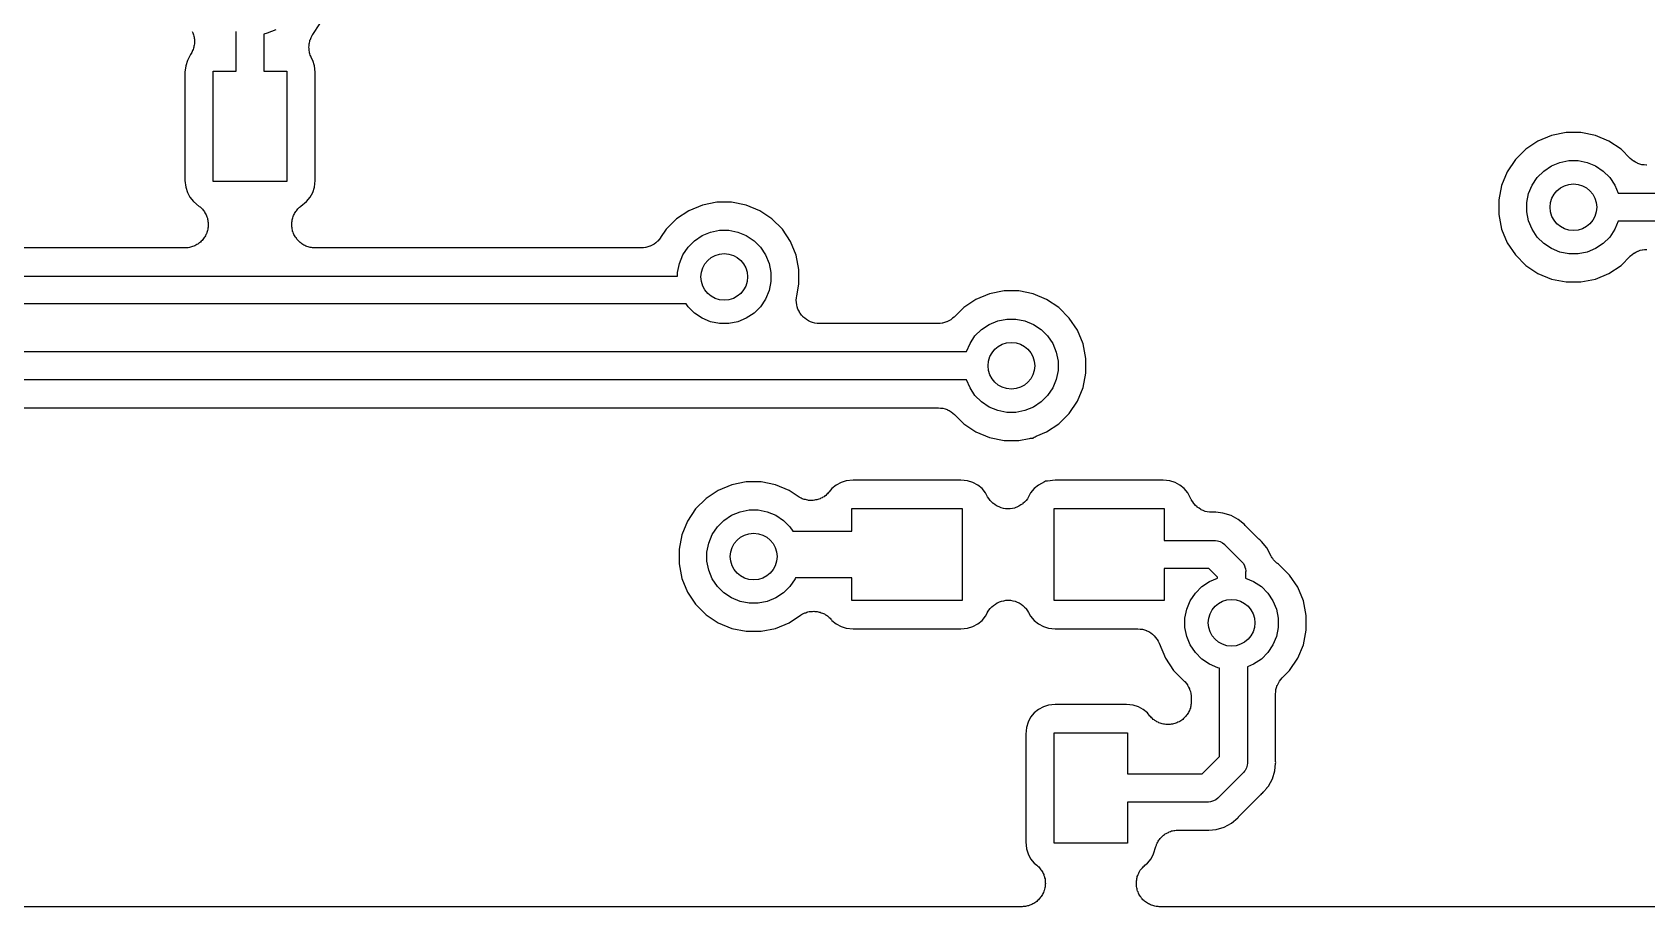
# Model space of a CAD drawing. Extents: x 98.9 to 141.5, y -118.8 to -76.2.
# Drawn here: x 111.22 to 120, y -118.8 to -114.05 of the extents above; entities that cross this region are included whole.
import ezdxf

# ---------------------------------------------------------------- set-up
doc = ezdxf.new("R2010")
doc.units = 0
doc.layers.add('BLACK', color=7, linetype='CONTINUOUS')

msp = doc.modelspace()

# ---------------------------------------------------------------- linework, layer by layer
at = {"layer": 'BLACK', "linetype": 'CONTINUOUS'}
for p, q in [((112.747, -114.06), (112.785, -114.003)), ((112.091, -114.045), (112.094, -114.051)), ((112.094, -114.051), (112.096, -114.057)), ((112.096, -114.057), (112.098, -114.062)), ((112.098, -114.062), (112.099, -114.069)), ((112.099, -114.069), (112.101, -114.075)), ((112.101, -114.075), (112.102, -114.081)), ((112.102, -114.081), (112.103, -114.086)), ((112.103, -114.086), (112.103, -114.093)), ((112.329, -114.26), (112.329, -114.045)), ((112.499, -114.054), (112.481, -114.058)), ((112.481, -114.058), (112.481, -114.26)), ((112.545, -114.035), (112.499, -114.054)), ((112.731, -114.092), (112.734, -114.087)), ((112.734, -114.087), (112.735, -114.082)), ((112.735, -114.082), (112.738, -114.076)), ((112.738, -114.076), (112.741, -114.069)), ((112.741, -114.069), (112.744, -114.065)), ((112.744, -114.065), (112.747, -114.06)), ((112.079, -114.172), (112.064, -114.201)), ((112.081, -114.17), (112.079, -114.172)), ((112.084, -114.164), (112.081, -114.17)), ((112.088, -114.158), (112.084, -114.164)), ((112.09, -114.153), (112.088, -114.158)), ((112.093, -114.148), (112.09, -114.153)), ((112.095, -114.142), (112.093, -114.148)), ((112.098, -114.135), (112.095, -114.142)), ((112.099, -114.13), (112.098, -114.135)), ((112.1, -114.124), (112.099, -114.13)), ((112.101, -114.118), (112.1, -114.124)), ((112.103, -114.111), (112.101, -114.118)), ((112.103, -114.093), (112.103, -114.1)), ((112.103, -114.1), (112.103, -114.105)), ((112.103, -114.105), (112.103, -114.111)), ((112.725, -114.13), (112.726, -114.123)), ((112.726, -114.136), (112.725, -114.13)), ((112.726, -114.116), (112.727, -114.111)), ((112.726, -114.123), (112.726, -114.116)), ((112.726, -114.141), (112.726, -114.136)), ((112.727, -114.148), (112.726, -114.141)), ((112.727, -114.111), (112.728, -114.105)), ((112.728, -114.155), (112.727, -114.148)), ((112.728, -114.105), (112.73, -114.099)), ((112.729, -114.16), (112.728, -114.155)), ((112.73, -114.166), (112.729, -114.16)), ((112.73, -114.099), (112.731, -114.092)), ((112.733, -114.172), (112.73, -114.166)), ((112.735, -114.178), (112.733, -114.172)), ((112.738, -114.183), (112.735, -114.178)), ((112.055, -114.23), (112.051, -114.266)), ((112.051, -114.266), (112.051, -114.854)), ((112.064, -114.201), (112.055, -114.23)), ((112.205, -114.86), (112.205, -114.26)), ((112.205, -114.26), (112.329, -114.26)), ((112.481, -114.26), (112.605, -114.26)), ((112.605, -114.26), (112.605, -114.86)), ((112.74, -114.189), (112.738, -114.183)), ((112.74, -114.19), (112.74, -114.189)), ((112.746, -114.201), (112.74, -114.19)), ((112.755, -114.23), (112.746, -114.201)), ((112.759, -114.266), (112.755, -114.23)), ((112.759, -114.854), (112.759, -114.266)), ((119.486, -114.609), (119.412, -114.64)), ((119.565, -114.594), (119.486, -114.609)), ((119.645, -114.594), (119.565, -114.594)), ((119.724, -114.609), (119.645, -114.594)), ((119.798, -114.64), (119.724, -114.609)), ((119.346, -114.684), (119.289, -114.741)), ((119.412, -114.64), (119.346, -114.684)), ((119.864, -114.684), (119.798, -114.64)), ((119.914, -114.734), (119.864, -114.684)), ((119.289, -114.741), (119.245, -114.807)), ((119.443, -114.803), (119.485, -114.775)), ((119.485, -114.775), (119.531, -114.756)), ((119.531, -114.756), (119.58, -114.746)), ((119.58, -114.746), (119.63, -114.746)), ((119.63, -114.746), (119.679, -114.756)), ((119.679, -114.756), (119.725, -114.775)), ((119.725, -114.775), (119.767, -114.803)), ((119.923, -114.742), (119.914, -114.734)), ((119.932, -114.749), (119.923, -114.742)), ((119.933, -114.75), (119.932, -114.749)), ((119.943, -114.755), (119.933, -114.75)), ((119.933, -114.75), (119.933, -114.75)), ((119.954, -114.761), (119.943, -114.755)), ((119.955, -114.762), (119.954, -114.761)), ((119.954, -114.761), (119.954, -114.761)), ((119.966, -114.765), (119.955, -114.762)), ((119.977, -114.769), (119.966, -114.765)), ((119.978, -114.769), (119.977, -114.769)), ((119.979, -114.769), (119.978, -114.769)), ((119.99, -114.77), (119.979, -114.769)), ((120.002, -114.771), (119.99, -114.77)), ((120.003, -114.771), (120.002, -114.771)), ((120.004, -114.771), (120.003, -114.771)), ((120.003, -114.771), (120.003, -114.771)), ((120.003, -114.771), (120.003, -114.771)), ((112.051, -114.854), (112.055, -114.89)), ((112.605, -114.86), (112.205, -114.86)), ((112.755, -114.89), (112.759, -114.854)), ((119.214, -114.881), (119.199, -114.96)), ((119.245, -114.807), (119.214, -114.881)), ((119.361, -114.926), (119.38, -114.88)), ((119.38, -114.88), (119.408, -114.838)), ((119.408, -114.838), (119.443, -114.803)), ((119.767, -114.803), (119.802, -114.838)), ((119.802, -114.838), (119.83, -114.88)), ((119.83, -114.88), (119.848, -114.924)), ((112.055, -114.89), (112.064, -114.919)), ((112.064, -114.919), (112.078, -114.945)), ((112.078, -114.945), (112.097, -114.968)), ((112.097, -114.968), (112.129, -114.995)), ((112.682, -114.994), (112.713, -114.968)), ((112.713, -114.968), (112.732, -114.945)), ((112.732, -114.945), (112.746, -114.919)), ((112.746, -114.919), (112.755, -114.89)), ((119.199, -114.96), (119.199, -115.04)), ((119.351, -114.975), (119.361, -114.926)), ((119.848, -114.924), (121.063, -114.924)), ((112.129, -114.995), (112.133, -114.997)), ((112.133, -114.997), (112.137, -115.002)), ((112.137, -115.002), (112.142, -115.006)), ((112.142, -115.006), (112.146, -115.01)), ((112.146, -115.01), (112.15, -115.015)), ((112.15, -115.015), (112.153, -115.02)), ((112.153, -115.02), (112.157, -115.025)), ((112.157, -115.025), (112.16, -115.03)), ((112.16, -115.03), (112.163, -115.036)), ((112.163, -115.036), (112.166, -115.041)), ((112.166, -115.041), (112.169, -115.047)), ((112.169, -115.047), (112.17, -115.053)), ((112.17, -115.053), (112.173, -115.059)), ((112.637, -115.063), (112.638, -115.057)), ((112.638, -115.057), (112.64, -115.051)), ((112.64, -115.051), (112.642, -115.045)), ((112.642, -115.045), (112.645, -115.04)), ((112.645, -115.04), (112.647, -115.034)), ((112.647, -115.034), (112.651, -115.029)), ((112.651, -115.029), (112.654, -115.023)), ((112.654, -115.023), (112.658, -115.019)), ((112.658, -115.019), (112.661, -115.014)), ((112.661, -115.014), (112.666, -115.009)), ((112.666, -115.009), (112.67, -115.004)), ((112.67, -115.004), (112.674, -115)), ((112.674, -115), (112.679, -114.996)), ((112.679, -114.996), (112.682, -114.994)), ((114.792, -115.019), (114.726, -115.063)), ((114.866, -114.988), (114.792, -115.019)), ((114.945, -114.973), (114.866, -114.988)), ((115.025, -114.973), (114.945, -114.973)), ((115.104, -114.988), (115.025, -114.973)), ((115.178, -115.019), (115.104, -114.988)), ((115.244, -115.063), (115.178, -115.019)), ((119.199, -115.04), (119.214, -115.119)), ((119.351, -115.025), (119.351, -114.975)), ((119.361, -115.074), (119.351, -115.025)), ((112.168, -115.144), (112.165, -115.149)), ((112.17, -115.138), (112.168, -115.144)), ((112.172, -115.132), (112.17, -115.138)), ((112.173, -115.126), (112.172, -115.132)), ((112.173, -115.059), (112.174, -115.065)), ((112.175, -115.12), (112.173, -115.126)), ((112.174, -115.065), (112.176, -115.071)), ((112.176, -115.114), (112.175, -115.12)), ((112.176, -115.071), (112.176, -115.077)), ((112.176, -115.077), (112.177, -115.083)), ((112.177, -115.108), (112.176, -115.114)), ((112.177, -115.083), (112.177, -115.089)), ((112.177, -115.089), (112.178, -115.095)), ((112.178, -115.095), (112.177, -115.102)), ((112.177, -115.102), (112.177, -115.108)), ((112.632, -115.094), (112.633, -115.087)), ((112.633, -115.1), (112.632, -115.094)), ((112.633, -115.081), (112.634, -115.075)), ((112.633, -115.087), (112.633, -115.081)), ((112.633, -115.106), (112.633, -115.1)), ((112.634, -115.112), (112.633, -115.106)), ((112.634, -115.075), (112.635, -115.069)), ((112.634, -115.118), (112.634, -115.112)), ((112.636, -115.124), (112.634, -115.118)), ((112.635, -115.069), (112.637, -115.063)), ((112.637, -115.131), (112.636, -115.124)), ((112.64, -115.136), (112.637, -115.131)), ((112.641, -115.142), (112.64, -115.136)), ((112.644, -115.148), (112.641, -115.142)), ((114.669, -115.12), (114.639, -115.165)), ((114.726, -115.063), (114.669, -115.12)), ((114.865, -115.154), (114.911, -115.135)), ((114.911, -115.135), (114.96, -115.125)), ((114.96, -115.125), (115.01, -115.125)), ((115.01, -115.125), (115.059, -115.135)), ((115.059, -115.135), (115.105, -115.154)), ((115.301, -115.12), (115.244, -115.063)), ((115.345, -115.187), (115.301, -115.12)), ((119.214, -115.119), (119.245, -115.193)), ((119.38, -115.12), (119.361, -115.074)), ((119.408, -115.162), (119.38, -115.12)), ((119.83, -115.12), (119.802, -115.162)), ((119.848, -115.076), (119.83, -115.12)), ((121.091, -115.076), (119.848, -115.076)), ((112.051, -115.221), (107.182, -115.221)), ((112.057, -115.221), (112.051, -115.221)), ((112.063, -115.221), (112.057, -115.221)), ((112.069, -115.22), (112.063, -115.221)), ((112.075, -115.219), (112.069, -115.22)), ((112.081, -115.217), (112.075, -115.219)), ((112.087, -115.216), (112.081, -115.217)), ((112.093, -115.214), (112.087, -115.216)), ((112.099, -115.212), (112.093, -115.214)), ((112.105, -115.209), (112.099, -115.212)), ((112.11, -115.207), (112.105, -115.209)), ((112.116, -115.203), (112.11, -115.207)), ((112.121, -115.2), (112.116, -115.203)), ((112.126, -115.196), (112.121, -115.2)), ((112.131, -115.193), (112.126, -115.196)), ((112.135, -115.189), (112.131, -115.193)), ((112.14, -115.185), (112.135, -115.189)), ((112.144, -115.18), (112.14, -115.185)), ((112.149, -115.176), (112.144, -115.18)), ((112.152, -115.17), (112.149, -115.176)), ((112.156, -115.165), (112.152, -115.17)), ((112.159, -115.16), (112.156, -115.165)), ((112.162, -115.155), (112.159, -115.16)), ((112.165, -115.149), (112.162, -115.155)), ((112.647, -115.153), (112.644, -115.148)), ((112.65, -115.159), (112.647, -115.153)), ((112.653, -115.164), (112.65, -115.159)), ((112.657, -115.169), (112.653, -115.164)), ((112.66, -115.174), (112.657, -115.169)), ((112.665, -115.179), (112.66, -115.174)), ((112.668, -115.183), (112.665, -115.179)), ((112.673, -115.187), (112.668, -115.183)), ((112.678, -115.192), (112.673, -115.187)), ((112.683, -115.195), (112.678, -115.192)), ((112.687, -115.199), (112.683, -115.195)), ((112.693, -115.202), (112.687, -115.199)), ((112.698, -115.206), (112.693, -115.202)), ((112.704, -115.208), (112.698, -115.206)), ((112.709, -115.211), (112.704, -115.208)), ((112.715, -115.213), (112.709, -115.211)), ((112.721, -115.216), (112.715, -115.213)), ((112.727, -115.217), (112.721, -115.216)), ((112.733, -115.219), (112.727, -115.217)), ((112.739, -115.219), (112.733, -115.219)), ((112.745, -115.221), (112.739, -115.219)), ((112.751, -115.221), (112.745, -115.221)), ((112.757, -115.221), (112.751, -115.221)), ((112.759, -115.221), (112.757, -115.221)), ((114.534, -115.221), (112.759, -115.221)), ((114.545, -115.22), (114.534, -115.221)), ((114.557, -115.219), (114.545, -115.22)), ((114.558, -115.219), (114.557, -115.219)), ((114.57, -115.216), (114.558, -115.219)), ((114.558, -115.219), (114.558, -115.219)), ((114.581, -115.212), (114.57, -115.216)), ((114.582, -115.212), (114.581, -115.212)), ((114.593, -115.206), (114.582, -115.212)), ((114.582, -115.212), (114.582, -115.212)), ((114.603, -115.201), (114.593, -115.206)), ((114.604, -115.2), (114.603, -115.2)), ((114.603, -115.2), (114.603, -115.201)), ((114.613, -115.193), (114.604, -115.2)), ((114.622, -115.185), (114.613, -115.193)), ((114.623, -115.185), (114.622, -115.185)), ((114.631, -115.175), (114.623, -115.185)), ((114.623, -115.185), (114.623, -115.185)), ((114.638, -115.166), (114.631, -115.175)), ((114.639, -115.165), (114.638, -115.166)), ((114.639, -115.165), (114.639, -115.165)), ((114.639, -115.165), (114.639, -115.165)), ((114.639, -115.165), (114.639, -115.165)), ((114.76, -115.259), (114.788, -115.217)), ((114.788, -115.217), (114.823, -115.182)), ((114.823, -115.182), (114.865, -115.154)), ((115.105, -115.154), (115.147, -115.182)), ((115.147, -115.182), (115.182, -115.217)), ((115.182, -115.217), (115.21, -115.259)), ((115.376, -115.261), (115.345, -115.187)), ((119.245, -115.193), (119.289, -115.259)), ((119.443, -115.197), (119.408, -115.162)), ((119.485, -115.225), (119.443, -115.197)), ((119.531, -115.244), (119.485, -115.225)), ((119.725, -115.225), (119.679, -115.244)), ((119.767, -115.197), (119.725, -115.225)), ((119.802, -115.162), (119.767, -115.197)), ((119.968, -115.234), (119.979, -115.231)), ((119.979, -115.231), (119.98, -115.231)), ((119.98, -115.231), (119.992, -115.23)), ((119.98, -115.231), (119.98, -115.231)), ((119.992, -115.23), (120.004, -115.229)), ((114.731, -115.354), (114.741, -115.305)), ((114.741, -115.305), (114.76, -115.259)), ((115.21, -115.259), (115.229, -115.305)), ((115.229, -115.305), (115.239, -115.354)), ((115.391, -115.339), (115.376, -115.261)), ((119.289, -115.259), (119.346, -115.316)), ((119.346, -115.316), (119.412, -115.36)), ((119.58, -115.254), (119.531, -115.244)), ((119.63, -115.254), (119.58, -115.254)), ((119.679, -115.244), (119.63, -115.254)), ((119.798, -115.36), (119.864, -115.316)), ((119.864, -115.316), (119.914, -115.266)), ((119.914, -115.266), (119.914, -115.265)), ((119.914, -115.265), (119.914, -115.265)), ((119.914, -115.265), (119.915, -115.265)), ((119.914, -115.266), (119.914, -115.266)), ((119.915, -115.265), (119.924, -115.257)), ((119.924, -115.257), (119.933, -115.25)), ((119.933, -115.25), (119.934, -115.25)), ((119.934, -115.25), (119.935, -115.249)), ((119.935, -115.249), (119.945, -115.244)), ((119.945, -115.244), (119.955, -115.238)), ((119.955, -115.238), (119.956, -115.238)), ((119.956, -115.238), (119.957, -115.238)), ((119.957, -115.238), (119.968, -115.234)), ((107.067, -115.374), (114.731, -115.374)), ((114.731, -115.374), (114.731, -115.354)), ((115.239, -115.404), (115.229, -115.453)), ((115.239, -115.354), (115.239, -115.404)), ((115.391, -115.419), (115.391, -115.339)), ((119.412, -115.36), (119.486, -115.391)), ((119.486, -115.391), (119.565, -115.406)), ((119.565, -115.406), (119.645, -115.406)), ((119.645, -115.406), (119.724, -115.391)), ((119.724, -115.391), (119.798, -115.36)), ((115.229, -115.453), (115.21, -115.499)), ((115.377, -115.505), (115.378, -115.493)), ((115.378, -115.493), (115.379, -115.481)), ((115.379, -115.481), (115.391, -115.419)), ((116.428, -115.471), (116.354, -115.502)), ((116.507, -115.455), (116.428, -115.471)), ((116.587, -115.455), (116.507, -115.455)), ((116.665, -115.471), (116.587, -115.455)), ((116.739, -115.502), (116.665, -115.471)), ((114.778, -115.526), (107.039, -115.526)), ((114.788, -115.541), (114.778, -115.526)), ((114.823, -115.576), (114.788, -115.541)), ((114.865, -115.604), (114.823, -115.576)), ((115.147, -115.576), (115.105, -115.604)), ((115.182, -115.541), (115.147, -115.576)), ((115.21, -115.499), (115.182, -115.541)), ((115.377, -115.506), (115.377, -115.505)), ((115.378, -115.518), (115.377, -115.506)), ((115.377, -115.506), (115.377, -115.506)), ((115.379, -115.53), (115.378, -115.518)), ((115.379, -115.531), (115.379, -115.53)), ((115.379, -115.53), (115.379, -115.53)), ((115.382, -115.542), (115.379, -115.531)), ((115.386, -115.554), (115.382, -115.542)), ((115.392, -115.565), (115.386, -115.554)), ((115.386, -115.554), (115.386, -115.554)), ((115.386, -115.554), (115.386, -115.554)), ((115.397, -115.576), (115.392, -115.565)), ((115.398, -115.576), (115.397, -115.576)), ((115.405, -115.586), (115.398, -115.576)), ((115.398, -115.576), (115.398, -115.576)), ((116.288, -115.546), (116.238, -115.596)), ((116.354, -115.502), (116.288, -115.546)), ((116.806, -115.546), (116.739, -115.502)), ((116.862, -115.603), (116.806, -115.546)), ((114.911, -115.623), (114.865, -115.604)), ((114.96, -115.633), (114.911, -115.623)), ((115.01, -115.633), (114.96, -115.633)), ((115.059, -115.623), (115.01, -115.633)), ((115.105, -115.604), (115.059, -115.623)), ((115.413, -115.595), (115.405, -115.586)), ((115.413, -115.596), (115.413, -115.595)), ((115.413, -115.595), (115.413, -115.595)), ((115.423, -115.603), (115.413, -115.596)), ((115.432, -115.611), (115.423, -115.603)), ((115.443, -115.617), (115.432, -115.611)), ((115.432, -115.611), (115.432, -115.611)), ((115.432, -115.611), (115.432, -115.611)), ((115.454, -115.623), (115.443, -115.617)), ((115.466, -115.627), (115.454, -115.623)), ((115.454, -115.623), (115.454, -115.623)), ((115.454, -115.623), (115.454, -115.623)), ((115.477, -115.63), (115.466, -115.627)), ((115.478, -115.63), (115.477, -115.63)), ((115.49, -115.632), (115.478, -115.63)), ((115.478, -115.63), (115.478, -115.63)), ((115.502, -115.633), (115.49, -115.632)), ((115.503, -115.633), (115.502, -115.633)), ((115.504, -115.633), (115.503, -115.633)), ((115.503, -115.633), (115.503, -115.633)), ((115.503, -115.633), (115.503, -115.633)), ((116.148, -115.633), (115.504, -115.633)), ((116.16, -115.632), (116.148, -115.633)), ((116.171, -115.631), (116.16, -115.632)), ((116.172, -115.631), (116.171, -115.631)), ((116.173, -115.631), (116.172, -115.631)), ((116.184, -115.627), (116.173, -115.631)), ((116.195, -115.624), (116.184, -115.627)), ((116.196, -115.624), (116.195, -115.624)), ((116.207, -115.618), (116.196, -115.624)), ((116.196, -115.624), (116.196, -115.624)), ((116.217, -115.613), (116.207, -115.618)), ((116.218, -115.612), (116.217, -115.613)), ((116.227, -115.604), (116.218, -115.612)), ((116.218, -115.612), (116.218, -115.612)), ((116.236, -115.597), (116.227, -115.604)), ((116.237, -115.596), (116.236, -115.597)), ((116.238, -115.596), (116.237, -115.596)), ((116.237, -115.596), (116.237, -115.596)), ((116.237, -115.596), (116.237, -115.596)), ((116.349, -115.7), (116.385, -115.664)), ((116.385, -115.664), (116.426, -115.637)), ((116.426, -115.637), (116.473, -115.617)), ((116.473, -115.617), (116.522, -115.608)), ((116.522, -115.608), (116.572, -115.608)), ((116.572, -115.608), (116.621, -115.617)), ((116.621, -115.617), (116.667, -115.637)), ((116.667, -115.637), (116.709, -115.664)), ((116.709, -115.664), (116.744, -115.7)), ((116.907, -115.669), (116.862, -115.603)), ((116.937, -115.743), (116.907, -115.669)), ((116.303, -115.785), (116.322, -115.741)), ((116.322, -115.741), (116.349, -115.7)), ((116.744, -115.7), (116.772, -115.741)), ((116.772, -115.741), (116.791, -115.788)), ((116.953, -115.822), (116.937, -115.743)), ((106.738, -115.785), (116.303, -115.785)), ((116.791, -115.788), (116.801, -115.837)), ((116.801, -115.837), (116.801, -115.887)), ((116.953, -115.902), (116.953, -115.822)), ((116.801, -115.887), (116.791, -115.936)), ((116.937, -115.98), (116.953, -115.902)), ((116.303, -115.938), (106.71, -115.938)), ((116.322, -115.982), (116.303, -115.938)), ((116.349, -116.024), (116.322, -115.982)), ((116.772, -115.982), (116.744, -116.024)), ((116.791, -115.936), (116.772, -115.982)), ((116.907, -116.054), (116.937, -115.98)), ((106.724, -116.09), (116.148, -116.09)), ((116.148, -116.09), (116.148, -116.09)), ((116.148, -116.09), (116.148, -116.09)), ((116.148, -116.09), (116.148, -116.09)), ((116.148, -116.09), (116.15, -116.09)), ((116.15, -116.09), (116.161, -116.092)), ((116.161, -116.092), (116.173, -116.093)), ((116.173, -116.093), (116.174, -116.093)), ((116.174, -116.093), (116.174, -116.093)), ((116.174, -116.093), (116.186, -116.097)), ((116.186, -116.097), (116.197, -116.1)), ((116.197, -116.1), (116.197, -116.1)), ((116.197, -116.1), (116.198, -116.101)), ((116.198, -116.101), (116.208, -116.106)), ((116.208, -116.106), (116.219, -116.112)), ((116.385, -116.059), (116.349, -116.024)), ((116.426, -116.087), (116.385, -116.059)), ((116.473, -116.106), (116.426, -116.087)), ((116.522, -116.116), (116.473, -116.106)), ((116.621, -116.106), (116.572, -116.116)), ((116.667, -116.087), (116.621, -116.106)), ((116.709, -116.059), (116.667, -116.087)), ((116.744, -116.024), (116.709, -116.059)), ((116.862, -116.121), (116.907, -116.054)), ((116.219, -116.112), (116.219, -116.112)), ((116.219, -116.112), (116.22, -116.113)), ((116.22, -116.113), (116.229, -116.12)), ((116.229, -116.12), (116.238, -116.127)), ((116.238, -116.127), (116.288, -116.177)), ((116.288, -116.177), (116.354, -116.222)), ((116.572, -116.116), (116.522, -116.116)), ((116.739, -116.222), (116.806, -116.177)), ((116.806, -116.177), (116.862, -116.121)), ((116.354, -116.222), (116.428, -116.252)), ((116.428, -116.252), (116.507, -116.268)), ((116.507, -116.268), (116.587, -116.268)), ((116.587, -116.268), (116.643, -116.257)), ((116.643, -116.257), (116.645, -116.257)), ((116.645, -116.257), (116.651, -116.256)), ((116.651, -116.256), (116.657, -116.255)), ((116.657, -116.255), (116.663, -116.255)), ((116.663, -116.255), (116.665, -116.255)), ((116.665, -116.255), (116.666, -116.254)), ((116.666, -116.254), (116.671, -116.251)), ((116.671, -116.251), (116.677, -116.248)), ((116.677, -116.248), (116.682, -116.245)), ((116.682, -116.245), (116.739, -116.222)), ((114.952, -116.54), (114.886, -116.584)), ((115.026, -116.509), (114.952, -116.54)), ((115.105, -116.494), (115.026, -116.509)), ((115.185, -116.494), (115.105, -116.494)), ((115.264, -116.509), (115.185, -116.494)), ((115.338, -116.54), (115.264, -116.509)), ((115.388, -116.573), (115.338, -116.54)), ((115.555, -116.55), (115.551, -116.554)), ((115.556, -116.548), (115.555, -116.55)), ((115.571, -116.53), (115.556, -116.548)), ((115.594, -116.511), (115.571, -116.53)), ((115.621, -116.497), (115.594, -116.511)), ((115.649, -116.488), (115.621, -116.497)), ((115.686, -116.485), (115.649, -116.488)), ((116.273, -116.485), (115.686, -116.485)), ((116.309, -116.488), (116.273, -116.485)), ((116.338, -116.497), (116.309, -116.488)), ((116.364, -116.511), (116.338, -116.497)), ((116.388, -116.53), (116.364, -116.511)), ((116.407, -116.554), (116.388, -116.53)), ((116.671, -116.53), (116.652, -116.554)), ((116.694, -116.511), (116.671, -116.53)), ((116.728, -116.493), (116.694, -116.511)), ((116.733, -116.49), (116.728, -116.493)), ((116.734, -116.489), (116.733, -116.49)), ((116.736, -116.489), (116.734, -116.489)), ((116.742, -116.489), (116.736, -116.489)), ((116.744, -116.489), (116.742, -116.489)), ((116.786, -116.485), (116.744, -116.489)), ((117.373, -116.485), (116.786, -116.485)), ((117.409, -116.488), (117.373, -116.485)), ((117.438, -116.497), (117.409, -116.488)), ((117.464, -116.511), (117.438, -116.497)), ((117.488, -116.53), (117.464, -116.511)), ((117.507, -116.554), (117.488, -116.53)), ((114.886, -116.584), (114.829, -116.641)), ((115.393, -116.576), (115.388, -116.573)), ((115.397, -116.579), (115.393, -116.576)), ((115.404, -116.582), (115.397, -116.579)), ((115.409, -116.585), (115.404, -116.582)), ((115.415, -116.587), (115.409, -116.585)), ((115.42, -116.589), (115.415, -116.587)), ((115.427, -116.59), (115.42, -116.589)), ((115.433, -116.592), (115.427, -116.59)), ((115.439, -116.593), (115.433, -116.592)), ((115.444, -116.594), (115.439, -116.593)), ((115.451, -116.594), (115.444, -116.594)), ((115.458, -116.595), (115.451, -116.594)), ((115.464, -116.594), (115.458, -116.595)), ((115.469, -116.594), (115.464, -116.594)), ((115.476, -116.593), (115.469, -116.594)), ((115.482, -116.592), (115.476, -116.593)), ((115.488, -116.591), (115.482, -116.592)), ((115.494, -116.59), (115.488, -116.591)), ((115.5, -116.587), (115.494, -116.59)), ((115.506, -116.585), (115.5, -116.587)), ((115.511, -116.583), (115.506, -116.585)), ((115.517, -116.58), (115.511, -116.583)), ((115.522, -116.577), (115.517, -116.58)), ((115.528, -116.574), (115.522, -116.577)), ((115.533, -116.57), (115.528, -116.574)), ((115.537, -116.567), (115.533, -116.57)), ((115.542, -116.562), (115.537, -116.567)), ((115.547, -116.558), (115.542, -116.562)), ((115.551, -116.554), (115.547, -116.558)), ((116.417, -116.574), (116.407, -116.554)), ((116.424, -116.584), (116.417, -116.574)), ((116.431, -116.594), (116.424, -116.584)), ((116.439, -116.603), (116.431, -116.594)), ((116.431, -116.594), (116.431, -116.594)), ((116.431, -116.594), (116.431, -116.594)), ((116.448, -116.611), (116.439, -116.603)), ((116.448, -116.612), (116.448, -116.611)), ((116.449, -116.612), (116.448, -116.612)), ((116.459, -116.618), (116.449, -116.612)), ((116.469, -116.625), (116.459, -116.618)), ((116.469, -116.626), (116.469, -116.625)), ((116.469, -116.625), (116.469, -116.625)), ((116.48, -116.63), (116.469, -116.626)), ((116.491, -116.635), (116.48, -116.63)), ((116.492, -116.635), (116.491, -116.635)), ((116.504, -116.638), (116.492, -116.635)), ((116.492, -116.635), (116.492, -116.635)), ((116.516, -116.64), (116.504, -116.638)), ((116.553, -116.638), (116.541, -116.64)), ((116.565, -116.636), (116.553, -116.638)), ((116.577, -116.631), (116.565, -116.635)), ((116.565, -116.635), (116.565, -116.635)), ((116.565, -116.635), (116.565, -116.636)), ((116.588, -116.626), (116.577, -116.631)), ((116.598, -116.619), (116.588, -116.626)), ((116.588, -116.626), (116.588, -116.626)), ((116.588, -116.626), (116.588, -116.626)), ((116.609, -116.613), (116.598, -116.619)), ((116.618, -116.604), (116.609, -116.612)), ((116.609, -116.612), (116.609, -116.613)), ((116.609, -116.613), (116.609, -116.613)), ((116.626, -116.596), (116.618, -116.604)), ((116.627, -116.595), (116.626, -116.596)), ((116.634, -116.585), (116.627, -116.595)), ((116.627, -116.595), (116.627, -116.595)), ((116.64, -116.575), (116.634, -116.585)), ((116.641, -116.575), (116.64, -116.575)), ((116.652, -116.554), (116.641, -116.574)), ((116.641, -116.574), (116.641, -116.575)), ((116.641, -116.575), (116.641, -116.575)), ((116.641, -116.575), (116.641, -116.575)), ((117.526, -116.589), (117.507, -116.554)), ((117.527, -116.592), (117.526, -116.589)), ((117.527, -116.593), (117.527, -116.592)), ((117.527, -116.592), (117.527, -116.592)), ((117.534, -116.602), (117.527, -116.593)), ((117.54, -116.612), (117.534, -116.602)), ((117.541, -116.613), (117.54, -116.612)), ((117.549, -116.622), (117.541, -116.613)), ((117.541, -116.613), (117.541, -116.613)), ((117.558, -116.63), (117.549, -116.622)), ((117.558, -116.631), (117.558, -116.63)), ((117.558, -116.63), (117.558, -116.63)), ((117.568, -116.637), (117.558, -116.631)), ((117.578, -116.644), (117.568, -116.637)), ((114.785, -116.707), (114.754, -116.781)), ((114.829, -116.641), (114.785, -116.707)), ((114.948, -116.738), (114.983, -116.703)), ((114.983, -116.703), (115.025, -116.675)), ((115.025, -116.675), (115.071, -116.656)), ((115.071, -116.656), (115.12, -116.646)), ((115.12, -116.646), (115.17, -116.646)), ((115.17, -116.646), (115.219, -116.656)), ((115.219, -116.656), (115.265, -116.675)), ((115.265, -116.675), (115.307, -116.703)), ((115.307, -116.703), (115.342, -116.738)), ((115.679, -116.762), (115.679, -116.639)), ((115.679, -116.639), (116.279, -116.639)), ((116.279, -116.639), (116.279, -117.139)), ((116.528, -116.64), (116.516, -116.64)), ((116.516, -116.64), (116.516, -116.64)), ((116.516, -116.64), (116.516, -116.64)), ((116.541, -116.64), (116.528, -116.64)), ((116.541, -116.64), (116.541, -116.64)), ((116.541, -116.64), (116.541, -116.64)), ((116.779, -117.139), (116.779, -116.639)), ((116.779, -116.639), (117.379, -116.639)), ((117.379, -116.639), (117.379, -116.812)), ((117.579, -116.645), (117.578, -116.644)), ((117.578, -116.644), (117.578, -116.644)), ((117.59, -116.649), (117.579, -116.645)), ((117.601, -116.654), (117.59, -116.649)), ((117.602, -116.654), (117.601, -116.654)), ((117.601, -116.654), (117.601, -116.654)), ((117.613, -116.657), (117.602, -116.654)), ((117.625, -116.659), (117.613, -116.657)), ((117.626, -116.659), (117.625, -116.659)), ((117.638, -116.659), (117.626, -116.659)), ((117.626, -116.659), (117.626, -116.659)), ((117.65, -116.659), (117.638, -116.659)), ((117.651, -116.659), (117.65, -116.659)), ((117.652, -116.659), (117.651, -116.659)), ((117.651, -116.659), (117.651, -116.659)), ((117.651, -116.659), (117.651, -116.659)), ((117.654, -116.659), (117.652, -116.659)), ((117.659, -116.659), (117.654, -116.659)), ((117.698, -116.663), (117.659, -116.659)), ((117.659, -116.659), (117.659, -116.659)), ((117.742, -116.676), (117.698, -116.663)), ((117.781, -116.698), (117.742, -116.676)), ((117.816, -116.726), (117.781, -116.698)), ((117.819, -116.73), (117.816, -116.726)), ((114.754, -116.781), (114.739, -116.86)), ((114.901, -116.826), (114.92, -116.78)), ((114.92, -116.78), (114.948, -116.738)), ((115.342, -116.738), (115.358, -116.762)), ((115.358, -116.762), (115.679, -116.762)), ((117.379, -116.812), (117.65, -116.812)), ((117.65, -116.812), (117.654, -116.812)), ((117.654, -116.812), (117.657, -116.812)), ((117.657, -116.812), (117.657, -116.812)), ((117.657, -116.812), (117.669, -116.814)), ((117.823, -116.734), (117.819, -116.73)), ((117.826, -116.738), (117.823, -116.734)), ((117.828, -116.739), (117.826, -116.738)), ((117.894, -116.806), (117.828, -116.739)), ((117.898, -116.809), (117.894, -116.806)), ((117.902, -116.813), (117.898, -116.809)), ((117.904, -116.814), (117.902, -116.813)), ((114.739, -116.86), (114.739, -116.94)), ((114.891, -116.875), (114.901, -116.826)), ((114.891, -116.925), (114.891, -116.875)), ((117.669, -116.814), (117.683, -116.818)), ((117.683, -116.818), (117.696, -116.825)), ((117.696, -116.825), (117.708, -116.835)), ((117.708, -116.835), (117.71, -116.837)), ((117.71, -116.837), (117.796, -116.923)), ((117.907, -116.818), (117.904, -116.814)), ((117.936, -116.852), (117.907, -116.818)), ((117.96, -116.897), (117.936, -116.852)), ((117.963, -116.901), (117.96, -116.897)), ((117.965, -116.906), (117.963, -116.901)), ((114.739, -116.94), (114.754, -117.019)), ((114.901, -116.974), (114.891, -116.925)), ((114.92, -117.02), (114.901, -116.974)), ((117.622, -116.965), (117.379, -116.965)), ((117.379, -116.965), (117.379, -117.139)), ((117.669, -117.012), (117.622, -116.965)), ((117.796, -116.923), (117.799, -116.926)), ((117.799, -116.926), (117.809, -116.937)), ((117.809, -116.937), (117.816, -116.951)), ((117.816, -116.951), (117.819, -116.962)), ((117.819, -116.962), (117.82, -116.965)), ((117.82, -116.965), (117.822, -116.98)), ((117.822, -116.98), (117.821, -116.984)), ((117.821, -116.984), (117.821, -117.017)), ((117.97, -116.911), (117.965, -116.906)), ((117.973, -116.917), (117.97, -116.911)), ((117.977, -116.921), (117.973, -116.917)), ((117.981, -116.925), (117.977, -116.921)), ((117.986, -116.93), (117.981, -116.925)), ((117.991, -116.935), (117.986, -116.93)), ((117.995, -116.938), (117.991, -116.935)), ((118, -116.941), (117.995, -116.938)), ((118.001, -116.942), (118, -116.941)), ((118.004, -116.944), (118.001, -116.942)), ((118.061, -117.001), (118.004, -116.944)), ((114.754, -117.019), (114.785, -117.093)), ((114.948, -117.062), (114.92, -117.02)), ((114.983, -117.097), (114.948, -117.062)), ((115.342, -117.062), (115.307, -117.097)), ((115.37, -117.02), (115.342, -117.062)), ((115.372, -117.016), (115.37, -117.02)), ((115.679, -117.016), (115.372, -117.016)), ((115.679, -117.139), (115.679, -117.016)), ((117.548, -117.098), (117.583, -117.063)), ((117.583, -117.063), (117.625, -117.035)), ((117.625, -117.035), (117.669, -117.017)), ((117.669, -117.017), (117.669, -117.012)), ((117.821, -117.017), (117.865, -117.035)), ((117.865, -117.035), (117.907, -117.063)), ((117.907, -117.063), (117.942, -117.098)), ((118.105, -117.067), (118.061, -117.001)), ((118.136, -117.141), (118.105, -117.067)), ((114.785, -117.093), (114.829, -117.159)), ((114.829, -117.159), (114.886, -117.216)), ((115.025, -117.125), (114.983, -117.097)), ((115.071, -117.144), (115.025, -117.125)), ((115.12, -117.154), (115.071, -117.144)), ((115.17, -117.154), (115.12, -117.154)), ((115.219, -117.144), (115.17, -117.154)), ((115.265, -117.125), (115.219, -117.144)), ((115.307, -117.097), (115.265, -117.125)), ((116.279, -117.139), (115.679, -117.139)), ((116.441, -117.173), (116.449, -117.165)), ((116.449, -117.165), (116.45, -117.165)), ((116.45, -117.165), (116.46, -117.158)), ((116.45, -117.165), (116.45, -117.165)), ((116.46, -117.158), (116.47, -117.151)), ((116.47, -117.151), (116.47, -117.151)), ((116.47, -117.151), (116.471, -117.151)), ((116.471, -117.151), (116.482, -117.146)), ((116.482, -117.146), (116.493, -117.142)), ((116.493, -117.142), (116.493, -117.142)), ((116.493, -117.142), (116.494, -117.142)), ((116.494, -117.142), (116.506, -117.14)), ((116.506, -117.14), (116.517, -117.137)), ((116.517, -117.137), (116.518, -117.137)), ((116.518, -117.137), (116.518, -117.137)), ((116.518, -117.137), (116.53, -117.137)), ((116.53, -117.137), (116.542, -117.137)), ((116.542, -117.137), (116.543, -117.137)), ((116.543, -117.137), (116.543, -117.137)), ((116.543, -117.137), (116.555, -117.14)), ((116.555, -117.14), (116.567, -117.142)), ((116.567, -117.142), (116.567, -117.142)), ((116.567, -117.142), (116.567, -117.142)), ((116.567, -117.142), (116.578, -117.147)), ((116.578, -117.147), (116.589, -117.152)), ((116.589, -117.152), (116.59, -117.152)), ((116.59, -117.152), (116.59, -117.152)), ((116.59, -117.152), (116.6, -117.159)), ((116.6, -117.159), (116.61, -117.166)), ((117.379, -117.139), (116.779, -117.139)), ((117.501, -117.186), (117.52, -117.14)), ((117.52, -117.14), (117.548, -117.098)), ((117.942, -117.098), (117.97, -117.14)), ((117.97, -117.14), (117.989, -117.186)), ((118.151, -117.22), (118.136, -117.141)), ((114.886, -117.216), (114.952, -117.26)), ((115.338, -117.26), (115.4, -117.219)), ((115.4, -117.219), (115.401, -117.218)), ((115.401, -117.218), (115.406, -117.215)), ((115.406, -117.215), (115.411, -117.212)), ((115.411, -117.212), (115.417, -117.209)), ((115.417, -117.209), (115.423, -117.206)), ((115.423, -117.206), (115.429, -117.205)), ((115.429, -117.205), (115.434, -117.203)), ((115.434, -117.203), (115.44, -117.201)), ((115.44, -117.201), (115.447, -117.199)), ((115.447, -117.199), (115.453, -117.199)), ((115.453, -117.199), (115.458, -117.198)), ((115.458, -117.198), (115.465, -117.198)), ((115.465, -117.198), (115.472, -117.197)), ((115.472, -117.197), (115.477, -117.198)), ((115.477, -117.198), (115.483, -117.198)), ((115.483, -117.198), (115.49, -117.199)), ((115.49, -117.199), (115.496, -117.2)), ((115.496, -117.2), (115.502, -117.202)), ((115.502, -117.202), (115.507, -117.203)), ((115.507, -117.203), (115.513, -117.205)), ((115.513, -117.205), (115.52, -117.207)), ((115.52, -117.207), (115.525, -117.21)), ((115.525, -117.21), (115.53, -117.212)), ((115.53, -117.212), (115.536, -117.216)), ((115.536, -117.216), (115.542, -117.219)), ((115.542, -117.219), (115.546, -117.223)), ((115.546, -117.223), (115.551, -117.226)), ((115.551, -117.226), (115.556, -117.231)), ((115.556, -117.231), (115.561, -117.235)), ((115.561, -117.235), (115.564, -117.24)), ((115.564, -117.24), (115.568, -117.244)), ((115.568, -117.244), (115.571, -117.247)), ((115.571, -117.247), (115.594, -117.266)), ((116.364, -117.266), (116.388, -117.247)), ((116.388, -117.247), (116.407, -117.224)), ((116.407, -117.224), (116.417, -117.204)), ((116.417, -117.204), (116.418, -117.203)), ((116.418, -117.202), (116.425, -117.192)), ((116.418, -117.203), (116.418, -117.202)), ((116.418, -117.203), (116.418, -117.203)), ((116.418, -117.203), (116.418, -117.203)), ((116.425, -117.192), (116.432, -117.182)), ((116.432, -117.182), (116.441, -117.173)), ((116.432, -117.182), (116.432, -117.182)), ((116.432, -117.182), (116.432, -117.182)), ((116.61, -117.166), (116.61, -117.166)), ((116.61, -117.166), (116.61, -117.166)), ((116.61, -117.166), (116.619, -117.175)), ((116.619, -117.175), (116.628, -117.183)), ((116.628, -117.183), (116.628, -117.183)), ((116.628, -117.183), (116.628, -117.184)), ((116.628, -117.184), (116.635, -117.194)), ((116.635, -117.194), (116.641, -117.204)), ((116.641, -117.204), (116.652, -117.224)), ((116.652, -117.224), (116.671, -117.247)), ((116.671, -117.247), (116.694, -117.266)), ((117.491, -117.235), (117.501, -117.186)), ((117.491, -117.285), (117.491, -117.235)), ((117.989, -117.186), (117.999, -117.235)), ((117.999, -117.235), (117.999, -117.285)), ((118.151, -117.3), (118.151, -117.22)), ((114.952, -117.26), (115.026, -117.291)), ((115.026, -117.291), (115.105, -117.306)), ((115.105, -117.306), (115.185, -117.306)), ((115.185, -117.306), (115.264, -117.291)), ((115.264, -117.291), (115.338, -117.26)), ((115.594, -117.266), (115.621, -117.28)), ((115.621, -117.28), (115.649, -117.289)), ((115.649, -117.289), (115.686, -117.292)), ((115.686, -117.292), (116.273, -117.292)), ((116.273, -117.292), (116.309, -117.289)), ((116.309, -117.289), (116.338, -117.28)), ((116.338, -117.28), (116.364, -117.266)), ((116.694, -117.266), (116.721, -117.28)), ((116.721, -117.28), (116.749, -117.289)), ((116.749, -117.289), (116.786, -117.292)), ((116.786, -117.292), (117.234, -117.292)), ((117.234, -117.292), (117.234, -117.292)), ((117.234, -117.292), (117.234, -117.292)), ((117.234, -117.292), (117.234, -117.292)), ((117.234, -117.292), (117.235, -117.292)), ((117.235, -117.292), (117.247, -117.294)), ((117.247, -117.294), (117.259, -117.295)), ((117.259, -117.295), (117.26, -117.295)), ((117.26, -117.295), (117.26, -117.295)), ((117.26, -117.295), (117.271, -117.299)), ((117.271, -117.299), (117.283, -117.302)), ((117.283, -117.302), (117.283, -117.303)), ((117.283, -117.303), (117.284, -117.303)), ((117.284, -117.303), (117.294, -117.308)), ((117.294, -117.308), (117.305, -117.314)), ((117.305, -117.314), (117.305, -117.314)), ((117.305, -117.314), (117.305, -117.315)), ((117.305, -117.315), (117.314, -117.322)), ((117.314, -117.322), (117.324, -117.33)), ((117.324, -117.33), (117.324, -117.33)), ((117.324, -117.33), (117.324, -117.331)), ((117.324, -117.331), (117.332, -117.34)), ((117.332, -117.34), (117.339, -117.349)), ((117.501, -117.334), (117.491, -117.285)), ((117.52, -117.38), (117.501, -117.334)), ((117.989, -117.334), (117.97, -117.38)), ((117.999, -117.285), (117.989, -117.334)), ((118.136, -117.379), (118.151, -117.3)), ((117.339, -117.349), (117.34, -117.349)), ((117.34, -117.349), (117.34, -117.35)), ((117.34, -117.35), (117.345, -117.36)), ((117.345, -117.36), (117.351, -117.371)), ((117.351, -117.371), (117.385, -117.453)), ((117.548, -117.422), (117.52, -117.38)), ((117.583, -117.457), (117.548, -117.422)), ((117.942, -117.422), (117.907, -117.457)), ((117.97, -117.38), (117.942, -117.422)), ((118.105, -117.453), (118.136, -117.379)), ((117.385, -117.453), (117.429, -117.519)), ((117.625, -117.485), (117.583, -117.457)), ((117.671, -117.504), (117.625, -117.485)), ((117.679, -117.506), (117.671, -117.504)), ((117.679, -117.988), (117.679, -117.506)), ((117.865, -117.485), (117.831, -117.499)), ((117.831, -117.499), (117.831, -118.016)), ((117.907, -117.457), (117.865, -117.485)), ((118.061, -117.519), (118.105, -117.453)), ((117.429, -117.519), (117.489, -117.579)), ((117.489, -117.579), (117.489, -117.579)), ((117.489, -117.579), (117.49, -117.579)), ((117.49, -117.579), (117.49, -117.579)), ((117.49, -117.579), (117.49, -117.58)), ((117.49, -117.58), (117.498, -117.589)), ((117.498, -117.589), (117.505, -117.598)), ((117.505, -117.598), (117.505, -117.599)), ((117.505, -117.599), (117.506, -117.6)), ((117.506, -117.6), (117.511, -117.61)), ((117.99, -117.611), (117.993, -117.6)), ((117.993, -117.6), (117.994, -117.599)), ((117.994, -117.599), (118, -117.588)), ((117.994, -117.599), (117.994, -117.599)), ((118, -117.588), (118.005, -117.578)), ((118.005, -117.578), (118.006, -117.577)), ((118.005, -117.578), (118.005, -117.578)), ((118.006, -117.577), (118.013, -117.568)), ((118.013, -117.568), (118.021, -117.559)), ((118.021, -117.559), (118.061, -117.519)), ((117.511, -117.61), (117.517, -117.62)), ((117.517, -117.62), (117.517, -117.621)), ((117.517, -117.621), (117.517, -117.622)), ((117.517, -117.622), (117.521, -117.633)), ((117.521, -117.633), (117.524, -117.644)), ((117.524, -117.644), (117.524, -117.645)), ((117.524, -117.645), (117.524, -117.645)), ((117.524, -117.645), (117.525, -117.657)), ((117.525, -117.657), (117.526, -117.669)), ((117.526, -117.669), (117.526, -117.686)), ((117.526, -117.686), (117.526, -117.688)), ((117.526, -117.688), (117.526, -117.694)), ((117.984, -117.647), (117.985, -117.635)), ((117.984, -117.648), (117.984, -117.647)), ((117.984, -117.649), (117.984, -117.648)), ((117.984, -117.648), (117.984, -117.648)), ((117.984, -117.648), (117.984, -117.648)), ((117.984, -118.003), (117.984, -117.649)), ((117.985, -117.635), (117.986, -117.624)), ((117.986, -117.622), (117.99, -117.611)), ((117.986, -117.623), (117.986, -117.622)), ((117.986, -117.624), (117.986, -117.623)), ((116.652, -117.774), (116.638, -117.8)), ((116.671, -117.75), (116.652, -117.774)), ((116.694, -117.731), (116.671, -117.75)), ((116.721, -117.717), (116.694, -117.731)), ((116.749, -117.708), (116.721, -117.717)), ((116.786, -117.705), (116.749, -117.708)), ((117.173, -117.705), (116.786, -117.705)), ((117.209, -117.708), (117.173, -117.705)), ((117.238, -117.717), (117.209, -117.708)), ((117.264, -117.731), (117.238, -117.717)), ((117.288, -117.75), (117.264, -117.731)), ((117.301, -117.767), (117.288, -117.75)), ((117.305, -117.771), (117.301, -117.767)), ((117.309, -117.776), (117.305, -117.771)), ((117.314, -117.78), (117.309, -117.776)), ((117.319, -117.785), (117.314, -117.78)), ((117.488, -117.777), (117.484, -117.781)), ((117.492, -117.772), (117.488, -117.777)), ((117.497, -117.768), (117.492, -117.772)), ((117.5, -117.763), (117.497, -117.768)), ((117.504, -117.758), (117.5, -117.763)), ((117.507, -117.753), (117.504, -117.758)), ((117.511, -117.747), (117.507, -117.753)), ((117.513, -117.742), (117.511, -117.747)), ((117.516, -117.737), (117.513, -117.742)), ((117.518, -117.73), (117.516, -117.737)), ((117.521, -117.725), (117.518, -117.73)), ((117.522, -117.719), (117.521, -117.725)), ((117.524, -117.713), (117.522, -117.719)), ((117.526, -117.7), (117.524, -117.707)), ((117.524, -117.707), (117.524, -117.713)), ((117.526, -117.694), (117.526, -117.7)), ((116.629, -117.829), (116.626, -117.865)), ((116.626, -117.865), (116.626, -118.452)), ((116.638, -117.8), (116.629, -117.829)), ((116.779, -118.459), (116.779, -117.859)), ((116.779, -117.859), (117.179, -117.859)), ((117.179, -117.859), (117.179, -118.082)), ((117.324, -117.788), (117.319, -117.785)), ((117.328, -117.792), (117.324, -117.788)), ((117.334, -117.795), (117.328, -117.792)), ((117.339, -117.798), (117.334, -117.795)), ((117.345, -117.801), (117.339, -117.798)), ((117.35, -117.804), (117.345, -117.801)), ((117.356, -117.805), (117.35, -117.804)), ((117.362, -117.808), (117.356, -117.805)), ((117.368, -117.809), (117.362, -117.808)), ((117.374, -117.811), (117.368, -117.809)), ((117.38, -117.812), (117.374, -117.811)), ((117.387, -117.813), (117.38, -117.812)), ((117.393, -117.813), (117.387, -117.813)), ((117.399, -117.813), (117.393, -117.813)), ((117.405, -117.813), (117.399, -117.813)), ((117.411, -117.813), (117.405, -117.813)), ((117.417, -117.812), (117.411, -117.813)), ((117.423, -117.811), (117.417, -117.812)), ((117.429, -117.809), (117.423, -117.811)), ((117.436, -117.808), (117.429, -117.809)), ((117.441, -117.806), (117.436, -117.808)), ((117.447, -117.804), (117.441, -117.806)), ((117.453, -117.801), (117.447, -117.804)), ((117.459, -117.799), (117.453, -117.801)), ((117.464, -117.796), (117.459, -117.799)), ((117.469, -117.793), (117.464, -117.796)), ((117.474, -117.789), (117.469, -117.793)), ((117.479, -117.785), (117.474, -117.789)), ((117.484, -117.781), (117.479, -117.785)), ((117.585, -118.082), (117.679, -117.988)), ((117.83, -118.035), (117.826, -118.049)), ((117.831, -118.024), (117.83, -118.035)), ((117.831, -118.016), (117.832, -118.02)), ((117.832, -118.02), (117.831, -118.024)), ((117.831, -118.024), (117.831, -118.024)), ((117.98, -118.065), (117.984, -118.025)), ((117.984, -118.008), (117.984, -118.003)), ((117.984, -118.013), (117.984, -118.008)), ((117.984, -118.015), (117.984, -118.013)), ((117.985, -118.02), (117.984, -118.015)), ((117.984, -118.025), (117.985, -118.02)), ((117.984, -118.025), (117.984, -118.025)), ((117.179, -118.082), (117.585, -118.082)), ((117.806, -118.077), (117.673, -118.21)), ((117.809, -118.074), (117.806, -118.077)), ((117.815, -118.067), (117.809, -118.074)), ((117.819, -118.063), (117.815, -118.067)), ((117.826, -118.049), (117.819, -118.063)), ((117.826, -118.049), (117.826, -118.049)), ((117.946, -118.148), (117.967, -118.108)), ((117.967, -118.108), (117.98, -118.065)), ((117.67, -118.213), (117.659, -118.222)), ((117.673, -118.21), (117.67, -118.213)), ((117.79, -118.308), (117.904, -118.194)), ((117.904, -118.194), (117.906, -118.193)), ((117.906, -118.193), (117.91, -118.189)), ((117.91, -118.189), (117.914, -118.186)), ((117.914, -118.186), (117.917, -118.182)), ((117.917, -118.182), (117.921, -118.179)), ((117.921, -118.178), (117.937, -118.159)), ((117.921, -118.179), (117.921, -118.178)), ((117.937, -118.158), (117.946, -118.148)), ((117.937, -118.159), (117.937, -118.158)), ((117.613, -118.235), (117.179, -118.235)), ((117.179, -118.235), (117.179, -118.459)), ((117.616, -118.235), (117.613, -118.235)), ((117.62, -118.235), (117.616, -118.235)), ((117.631, -118.234), (117.62, -118.235)), ((117.62, -118.235), (117.62, -118.235)), ((117.646, -118.229), (117.631, -118.234)), ((117.659, -118.222), (117.646, -118.229)), ((117.412, -118.395), (117.419, -118.392)), ((117.419, -118.392), (117.424, -118.391)), ((117.424, -118.391), (117.43, -118.39)), ((117.43, -118.39), (117.436, -118.389)), ((117.436, -118.389), (117.443, -118.388)), ((117.443, -118.388), (117.449, -118.388)), ((117.449, -118.388), (117.454, -118.387)), ((117.454, -118.387), (117.599, -118.387)), ((117.599, -118.387), (117.601, -118.387)), ((117.601, -118.387), (117.606, -118.388)), ((117.606, -118.388), (117.611, -118.388)), ((117.611, -118.388), (117.616, -118.388)), ((117.616, -118.388), (117.621, -118.388)), ((117.621, -118.388), (117.622, -118.388)), ((117.622, -118.388), (117.661, -118.384)), ((117.661, -118.384), (117.704, -118.371)), ((117.704, -118.371), (117.744, -118.35)), ((117.744, -118.35), (117.779, -118.321)), ((117.779, -118.321), (117.782, -118.317)), ((117.782, -118.317), (117.783, -118.316)), ((117.783, -118.316), (117.787, -118.312)), ((117.787, -118.312), (117.79, -118.308)), ((116.626, -118.452), (116.629, -118.489)), ((117.179, -118.459), (116.779, -118.459)), ((117.321, -118.517), (117.333, -118.477)), ((117.333, -118.476), (117.336, -118.47)), ((117.333, -118.477), (117.333, -118.476)), ((117.336, -118.47), (117.337, -118.465)), ((117.337, -118.465), (117.341, -118.459)), ((117.341, -118.459), (117.343, -118.453)), ((117.343, -118.453), (117.346, -118.448)), ((117.346, -118.448), (117.349, -118.443)), ((117.349, -118.443), (117.353, -118.438)), ((117.353, -118.438), (117.357, -118.433)), ((117.357, -118.433), (117.361, -118.429)), ((117.361, -118.429), (117.365, -118.424)), ((117.365, -118.424), (117.37, -118.42)), ((117.37, -118.42), (117.375, -118.415)), ((117.375, -118.415), (117.38, -118.412)), ((117.38, -118.412), (117.384, -118.408)), ((117.384, -118.408), (117.39, -118.405)), ((117.39, -118.405), (117.396, -118.402)), ((117.396, -118.402), (117.401, -118.4)), ((117.401, -118.4), (117.406, -118.397)), ((117.406, -118.397), (117.412, -118.395)), ((116.629, -118.489), (116.638, -118.517)), ((116.638, -118.517), (116.652, -118.544)), ((116.652, -118.544), (116.671, -118.567)), ((116.671, -118.567), (116.685, -118.579)), ((117.273, -118.579), (117.288, -118.567)), ((117.288, -118.567), (117.307, -118.544)), ((117.307, -118.544), (117.321, -118.517)), ((116.685, -118.579), (116.687, -118.58)), ((116.687, -118.58), (116.691, -118.584)), ((116.691, -118.584), (116.696, -118.588)), ((116.696, -118.588), (116.7, -118.593)), ((116.7, -118.593), (116.704, -118.598)), ((116.704, -118.598), (116.707, -118.603)), ((116.707, -118.603), (116.711, -118.607)), ((116.711, -118.607), (116.714, -118.613)), ((116.714, -118.613), (116.718, -118.618)), ((116.718, -118.618), (116.72, -118.624)), ((116.72, -118.624), (116.723, -118.629)), ((116.723, -118.629), (116.724, -118.635)), ((116.724, -118.635), (116.727, -118.641)), ((116.727, -118.641), (116.728, -118.647)), ((116.728, -118.647), (116.73, -118.653)), ((116.73, -118.653), (116.73, -118.659)), ((117.227, -118.664), (117.229, -118.658)), ((117.229, -118.651), (117.231, -118.646)), ((117.229, -118.658), (117.229, -118.651)), ((117.231, -118.646), (117.232, -118.64)), ((117.232, -118.64), (117.235, -118.634)), ((117.235, -118.634), (117.237, -118.628)), ((117.237, -118.628), (117.24, -118.622)), ((117.24, -118.622), (117.242, -118.617)), ((117.242, -118.617), (117.245, -118.612)), ((117.245, -118.612), (117.248, -118.606)), ((117.248, -118.606), (117.252, -118.601)), ((117.252, -118.601), (117.256, -118.596)), ((117.256, -118.596), (117.26, -118.592)), ((117.26, -118.592), (117.264, -118.587)), ((117.264, -118.587), (117.269, -118.583)), ((117.269, -118.583), (117.273, -118.579)), ((116.713, -118.743), (116.71, -118.748)), ((116.716, -118.738), (116.713, -118.743)), ((116.719, -118.732), (116.716, -118.738)), ((116.722, -118.726), (116.719, -118.732)), ((116.724, -118.72), (116.722, -118.726)), ((116.726, -118.715), (116.724, -118.72)), ((116.727, -118.709), (116.726, -118.715)), ((116.729, -118.702), (116.727, -118.709)), ((116.73, -118.696), (116.729, -118.702)), ((116.73, -118.659), (116.731, -118.666)), ((116.731, -118.691), (116.73, -118.696)), ((116.731, -118.666), (116.731, -118.672)), ((116.731, -118.672), (116.732, -118.678)), ((116.732, -118.678), (116.731, -118.684)), ((116.731, -118.684), (116.731, -118.691)), ((117.227, -118.67), (117.227, -118.664)), ((117.227, -118.676), (117.227, -118.67)), ((117.227, -118.682), (117.227, -118.676)), ((117.227, -118.689), (117.227, -118.682)), ((117.228, -118.695), (117.227, -118.689)), ((117.229, -118.701), (117.228, -118.695)), ((117.231, -118.707), (117.229, -118.701)), ((117.232, -118.713), (117.231, -118.707)), ((117.234, -118.719), (117.232, -118.713)), ((117.236, -118.724), (117.234, -118.719)), ((117.239, -118.73), (117.236, -118.724)), ((117.241, -118.736), (117.239, -118.73)), ((117.245, -118.741), (117.241, -118.736)), ((117.247, -118.746), (117.245, -118.741)), ((117.252, -118.751), (117.247, -118.746)), ((116.605, -118.804), (101.771, -118.804)), ((116.611, -118.803), (116.605, -118.804)), ((116.617, -118.803), (116.611, -118.803)), ((116.623, -118.802), (116.617, -118.803)), ((116.629, -118.801), (116.623, -118.802)), ((116.635, -118.8), (116.629, -118.801)), ((116.641, -118.799), (116.635, -118.8)), ((116.647, -118.796), (116.641, -118.799)), ((116.653, -118.794), (116.647, -118.796)), ((116.658, -118.792), (116.653, -118.794)), ((116.664, -118.789), (116.658, -118.792)), ((116.669, -118.786), (116.664, -118.789)), ((116.675, -118.783), (116.669, -118.786)), ((116.68, -118.779), (116.675, -118.783)), ((116.685, -118.776), (116.68, -118.779)), ((116.689, -118.771), (116.685, -118.776)), ((116.694, -118.767), (116.689, -118.771)), ((116.698, -118.762), (116.694, -118.767)), ((116.702, -118.758), (116.698, -118.762)), ((116.706, -118.753), (116.702, -118.758)), ((116.71, -118.748), (116.706, -118.753)), ((117.255, -118.757), (117.252, -118.751)), ((117.259, -118.761), (117.255, -118.757)), ((117.263, -118.766), (117.259, -118.761)), ((117.268, -118.77), (117.263, -118.766)), ((117.272, -118.774), (117.268, -118.77)), ((117.277, -118.778), (117.272, -118.774)), ((117.282, -118.782), (117.277, -118.778)), ((117.288, -118.785), (117.282, -118.782)), ((117.293, -118.788), (117.288, -118.785)), ((117.298, -118.791), (117.293, -118.788)), ((117.304, -118.794), (117.298, -118.791)), ((117.31, -118.796), (117.304, -118.794)), ((117.316, -118.798), (117.31, -118.796)), ((117.322, -118.799), (117.316, -118.798)), ((117.327, -118.801), (117.322, -118.799)), ((117.334, -118.802), (117.327, -118.801)), ((117.34, -118.803), (117.334, -118.802)), ((117.346, -118.803), (117.34, -118.803)), ((117.352, -118.804), (117.346, -118.803)), ((117.354, -118.804), (117.352, -118.804)), ((138.611, -118.804), (117.354, -118.804))]:
    msp.add_line(p, q, dxfattribs=at)
at = {"layer": 'BLACK'}
for centre in [(119.605, -115), (114.985, -115.379), (116.547, -115.862), (115.145, -116.9), (117.745, -117.26)]:
    msp.add_circle(centre, 0.127, dxfattribs=at)

doc.saveas('drawing.dxf')
